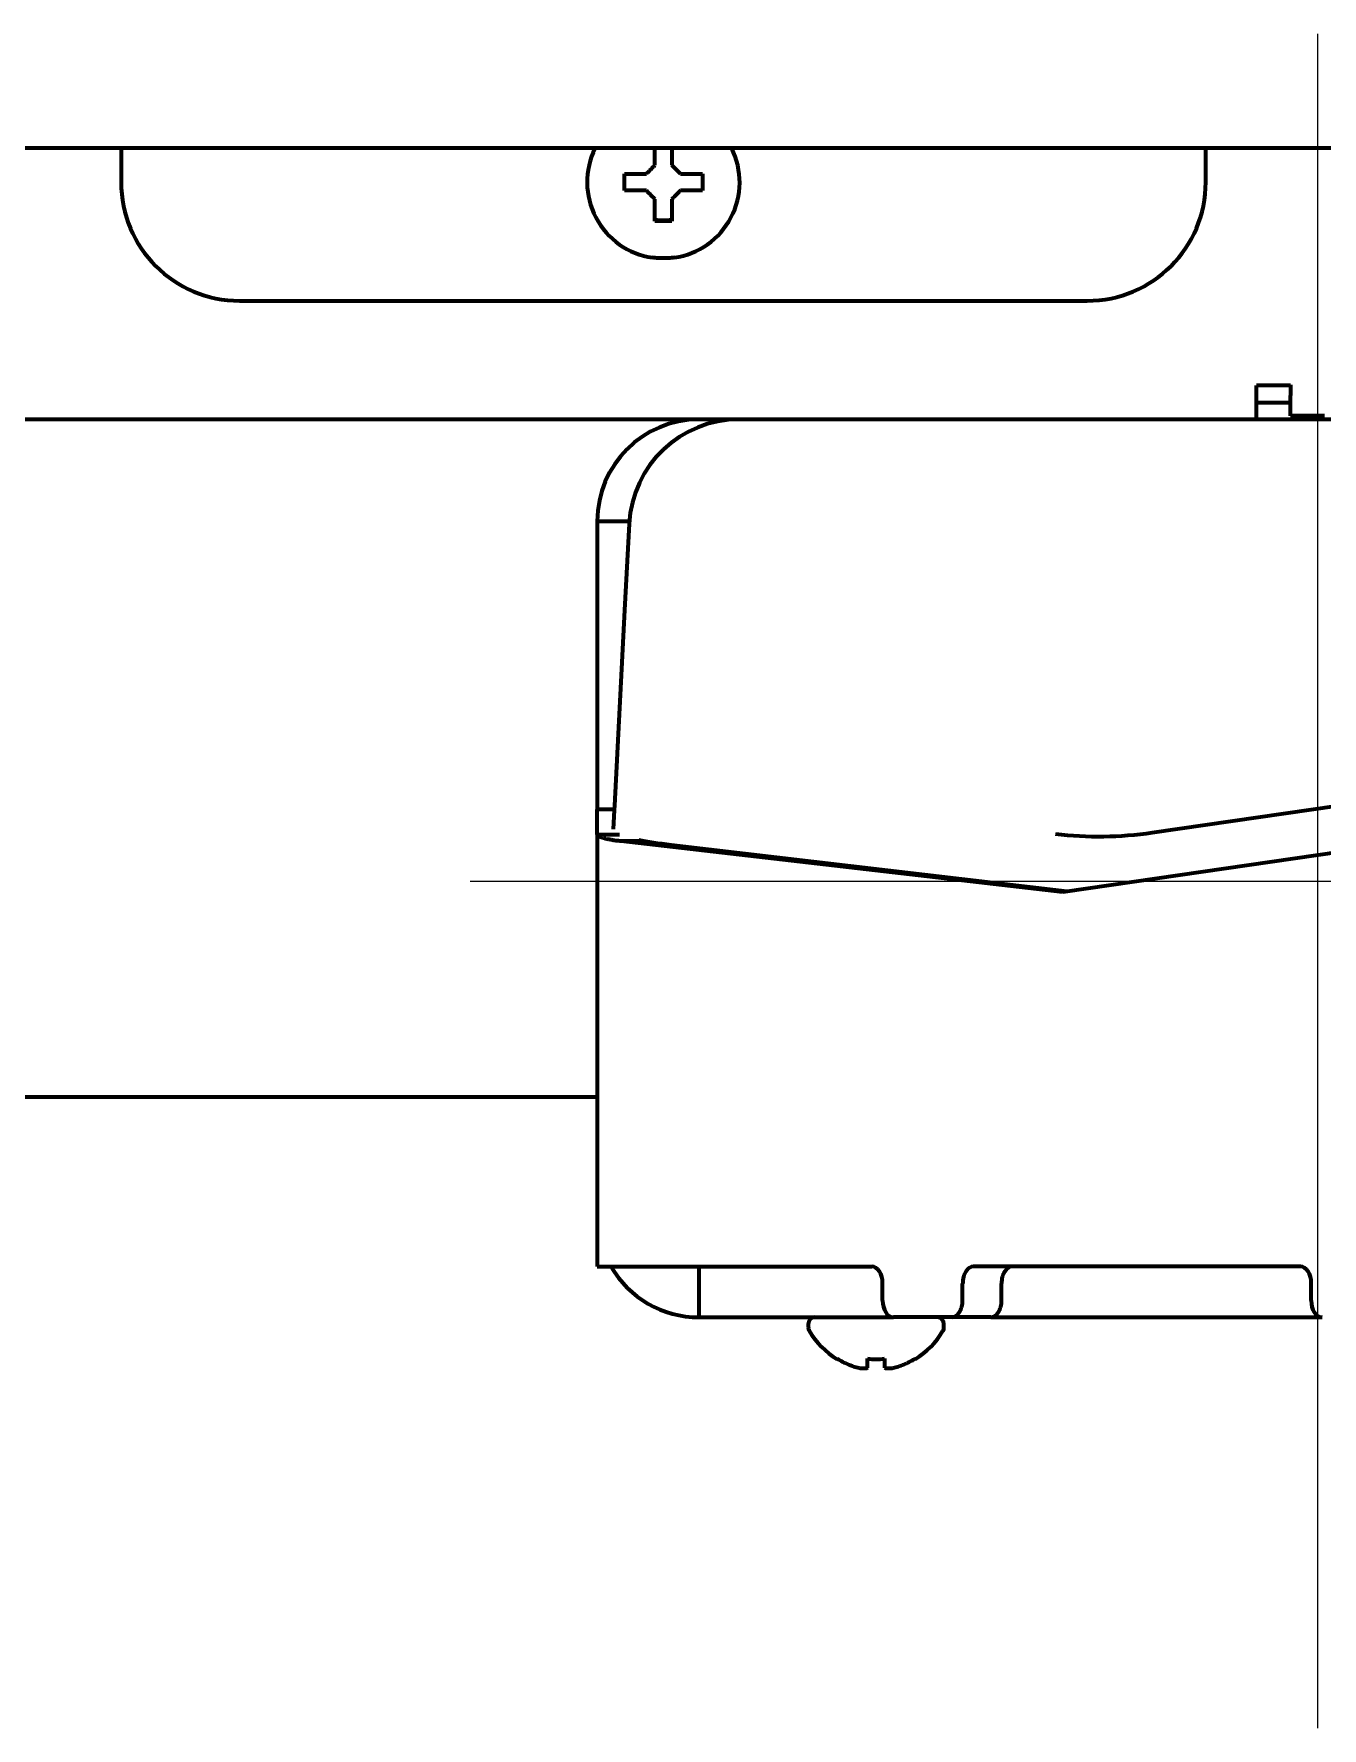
# Model space of a CAD drawing. Header units: inches. Extents: x 904 to 7172, y 213 to 5528.
# Drawn here: x 3538.4 to 3614.4, y 1959.5 to 2059.5 of the extents above; entities that cross this region are included whole.
import ezdxf

# ---------------------------------------------------------------- set-up
doc = ezdxf.new("R2010")
doc.units = ezdxf.units.IN

# ---------------------------------------------------------------- blocks, each defined once
blk = doc.blocks.new('A$C29D5572B')
at = {"color": 1}
for p, q in [((0, 50), (0, -50)), ((-50, 0), (50, 0))]:
    blk.add_line(p, q, dxfattribs=at)
blk = doc.blocks.new('A$C0F8E2EAE')
blk.add_blockref('A$C29D5572B', (0, 0))

msp = doc.modelspace()

# ---------------------------------------------------------------- linework, layer by layer
at = {"linetype": 'Continuous', "lineweight": 70}
for p, q in [((3687.12, 2052.72), (3521.12, 2052.72)), ((3543.52, 2052.72), (3543.52, 2050.72)), ((3607.52, 2050.72), (3607.52, 2052.72)), ((3575.52, 2048.42), (3575.02, 2048.42)), ((3576.02, 2048.42), (3575.52, 2048.42)), ((3550.52, 2043.72), (3600.52, 2043.72)), ((3612.52, 2038.72), (3610.52, 2038.72)), ((3610.52, 2036.72), (3610.52, 2038.72)), ((3612.52, 2038.75), (3612.52, 2038.12)), ((3612.52, 2036.92), (3612.52, 2038.12)), ((3610.52, 2037.72), (3612.52, 2037.72)), ((3610.52, 2036.72), (2875.72, 2036.72)), ((3628.57, 2036.72), (3610.52, 2036.72)), ((3614.52, 2036.92), (3612.52, 2036.92)), ((3571.62, 2030.72), (3571.62, 2013.72)), ((3571.62, 2030.72), (3573.51, 2030.72)), ((3573.5, 2030.56), (3573.23, 2025.45)), ((3573.23, 2025.45), (3572.63, 2013.92)), ((3604.35, 2012.33), (3625.65, 2015.42)), ((3571.62, 2013.72), (3571.62, 2013.7)), ((3571.62, 2013.72), (3572.62, 2013.72)), ((3571.62, 2012.21), (3571.62, 2013.7)), ((3572.61, 2013.65), (3572.56, 2012.53)), ((3572.63, 2013.92), (3572.61, 2013.65)), ((3599.09, 2008.83), (3632.4, 2013.67)), ((3571.62, 2012.21), (3572.92, 2012.21)), ((3571.62, 2012.21), (3571.62, 1986.72)), ((3573.02, 2011.84), (3574.36, 2011.84)), ((3573.02, 2011.84), (3599.09, 2008.83)), ((3575.97, 2011.61), (3599.33, 2008.87)), ((3571.61, 1996.72), (3535.62, 1996.72)), ((3571.62, 1986.72), (3573.02, 1986.72)), ((3573.02, 1986.72), (3587.81, 1986.72)), ((3577.62, 1986.72), (3577.62, 1983.72)), ((3613.1, 1986.72), (3593.82, 1986.72)), ((3588.45, 1984.72), (3588.45, 1985.72)), ((3593.17, 1984.72), (3593.17, 1985.72)), ((3595.47, 1984.72), (3595.47, 1985.72)), ((3613.74, 1984.72), (3613.74, 1985.72)), ((3577.62, 1983.72), (3578.32, 1983.72)), ((3578.32, 1983.72), (3589.09, 1983.72)), ((3584.07, 1983.32), (3584.07, 1983.12)), ((3592.53, 1983.72), (3589.09, 1983.72)), ((3592.07, 1983.12), (3592.07, 1983.32)), ((3594.83, 1983.72), (3592.53, 1983.72)), ((3594.83, 1983.72), (3614.38, 1983.72)), ((3585.77, 1981.24), (3585.77, 1981.28)), ((3590.37, 1981.28), (3590.37, 1981.24))]:
    msp.add_line(p, q, dxfattribs=at)
for centre, radius, start, end in [((3575.52, 2050.72), 4.5, 153.6114, 261.6763), ((3575.52, 2050.72), 4.5, 278.3237, 26.3886), ((3575.52, 2050.72), 2.25, 256.8825, 282.9488), ((3577.62, 2030.72), 6, 90, 180), ((3579.99, 2030.22), 6.5, 90, 177), ((3577.62, 1989.72), 6, 210, 270), ((3584.47, 1983.32), 0.4, 90, 180), ((3584.47, 1983.12), 0.4, 180, 210.3012), ((3591.67, 1983.32), 0.4, 0, 90), ((3591.67, 1983.12), 0.4, 329.6988, 0), ((3588.27, 1985.34), 4.8, 210.3012, 238.6273), ((3587.87, 1985.34), 4.8, 301.3727, 329.6988)]:
    msp.add_arc(centre, radius, start, end, dxfattribs=at)
for centre, major_axis, ratio, start_param, end_param in [((3550.52, 2050.72), (-4.95, -4.95), 0.9997, 5.49794, 7.06843), ((3600.52, 2050.72), (4.95, -4.95), 0.9997, 5.49794, 7.06843), ((3602.08, 2062.52), (1.5, 50.41), 0.65454, 3.08286, 3.25613), ((3587.58, 2012.54), (15.02, 0.01), 0.09683, 3.59399, 3.82924), ((3587.81, 1985.72), (0, -1), 0.64279, 1.5708, 3.14159), ((3593.82, 1985.72), (0, -1), 0.64279, 3.14159, 4.71239), ((3596.11, 1985.72), (0, 1), 0.64279, 0, 1.5708), ((3613.1, 1985.72), (0, -1), 0.64279, 1.5708, 3.14159), ((3589.09, 1984.72), (0, 1), 0.64279, 1.5708, 3.14159), ((3592.53, 1984.72), (0, 1), 0.64279, 3.14159, 4.71239), ((3594.83, 1984.72), (0, -1), 0.64279, 0, 1.5708), ((3614.38, 1984.72), (0, 1), 0.64279, 1.5708, 3.14159)]:
    msp.add_ellipse(centre, major_axis=major_axis, ratio=ratio, start_param=start_param, end_param=end_param, dxfattribs=at)
for points, knots in [([(3575.02, 2051.72), (3575.02, 2051.78), (3575.02, 2051.88), (3575.02, 2052.05), (3575.02, 2052.2), (3575.02, 2052.36), (3575.02, 2052.51), (3575.02, 2052.63), (3575.02, 2052.71), (3575.02, 2052.73)], [0, 0, 0, 0, 0.15747, 0.31494, 0.4724, 0.62987, 0.78734, 0.94481, 1, 1, 1, 1]), ([(3576.02, 2052.74), (3576.02, 2052.63), (3576.02, 2052.51), (3576.02, 2052.28), (3576.02, 2052.17), (3576.02, 2051.95), (3576.02, 2051.84), (3576.02, 2051.72)], [0, 0, 0, 0, 0.35181, 0.35181, 0.6759, 0.6759, 1, 1, 1, 1]), ([(3573.22, 2051.22), (3573.42, 2051.22), (3573.63, 2051.22), (3573.96, 2051.22), (3574.07, 2051.22), (3574.29, 2051.22), (3574.4, 2051.22), (3574.52, 2051.22)], [0, 0, 0, 0, 0.5, 0.5, 0.75, 0.75, 1, 1, 1, 1]), ([(3577.82, 2050.22), (3577.62, 2050.22), (3577.41, 2050.22), (3577.08, 2050.22), (3576.97, 2050.22), (3576.75, 2050.22), (3576.63, 2050.22), (3576.52, 2050.22)], [0, 0, 0, 0, 0.5, 0.5, 0.75, 0.75, 1, 1, 1, 1]), ([(3575.02, 2048.42), (3575.02, 2048.62), (3575.02, 2048.83), (3575.02, 2049.16), (3575.02, 2049.27), (3575.02, 2049.49), (3575.02, 2049.61), (3575.02, 2049.72)], [0, 0, 0, 0, 0.5, 0.5, 0.75, 0.75, 1, 1, 1, 1]), ([(3576.17, 2046.27), (3576.06, 2046.25), (3575.95, 2046.24), (3575.74, 2046.23), (3575.52, 2046.22), (3575.3, 2046.23), (3575.08, 2046.24), (3574.98, 2046.25), (3574.87, 2046.27)], [0, 0, 0, 0, 0.25, 0.25, 0.5, 0.75, 0.75, 1, 1, 1, 1]), ([(3585.77, 1981.28), (3585.97, 1981.15), (3586.18, 1981.04), (3586.51, 1980.91), (3586.62, 1980.86), (3586.84, 1980.79), (3586.95, 1980.76), (3587.07, 1980.73)], [0, 0, 0, 0, 0.5, 0.5, 0.75, 0.75, 1, 1, 1, 1]), ([(3588.57, 1981.28), (3588.57, 1981.15), (3588.57, 1981.04), (3588.57, 1980.91), (3588.57, 1980.86), (3588.57, 1980.79), (3588.57, 1980.76), (3588.57, 1980.73)], [0, 0, 0, 0, 0.5, 0.5, 0.75, 0.75, 1, 1, 1, 1])]:
    msp.add_open_spline(points, degree=3, knots=knots, dxfattribs=at)
for points in [[(3573.22, 2050.22), (3573.22, 2050.39), (3573.22, 2050.72), (3573.22, 2051.06), (3573.22, 2051.22)], [(3574.52, 2051.22), (3574.54, 2051.25), (3574.6, 2051.3), (3574.67, 2051.37), (3574.74, 2051.44), (3574.81, 2051.51), (3574.88, 2051.58), (3574.95, 2051.65), (3575, 2051.7), (3575.02, 2051.72)], [(3576.02, 2051.72), (3576.04, 2051.7), (3576.09, 2051.65), (3576.16, 2051.58), (3576.23, 2051.51), (3576.3, 2051.44), (3576.38, 2051.36), (3576.45, 2051.29), (3576.49, 2051.25), (3576.52, 2051.22)], [(3576.52, 2051.22), (3576.57, 2051.22), (3576.68, 2051.22), (3576.84, 2051.22), (3577, 2051.22), (3577.16, 2051.22), (3577.31, 2051.22), (3577.47, 2051.22), (3577.63, 2051.22), (3577.75, 2051.22), (3577.82, 2051.22)], [(3577.82, 2051.22), (3577.82, 2051.06), (3577.82, 2050.72), (3577.82, 2050.39), (3577.82, 2050.22)], [(3574.52, 2050.22), (3574.46, 2050.22), (3574.36, 2050.22), (3574.19, 2050.22), (3574.04, 2050.22), (3573.88, 2050.22), (3573.73, 2050.22), (3573.57, 2050.22), (3573.41, 2050.22), (3573.28, 2050.22), (3573.22, 2050.22)], [(3575.02, 2049.72), (3574.99, 2049.75), (3574.95, 2049.79), (3574.88, 2049.86), (3574.8, 2049.94), (3574.73, 2050.01), (3574.66, 2050.08), (3574.59, 2050.15), (3574.54, 2050.2), (3574.52, 2050.22)], [(3576.52, 2050.22), (3576.49, 2050.2), (3576.44, 2050.14), (3576.37, 2050.07), (3576.3, 2050), (3576.23, 2049.93), (3576.16, 2049.86), (3576.09, 2049.79), (3576.04, 2049.74), (3576.02, 2049.72)], [(3576.02, 2049.72), (3576.02, 2049.67), (3576.02, 2049.56), (3576.02, 2049.4), (3576.02, 2049.24), (3576.02, 2049.08), (3576.02, 2048.93), (3576.02, 2048.78), (3576.02, 2048.61), (3576.02, 2048.49), (3576.02, 2048.42)], [(3571.62, 2012.21), (3571.62, 2012.2), (3571.62, 2012.19), (3571.64, 2012.16), (3571.66, 2012.14), (3571.7, 2012.12), (3571.74, 2012.09), (3571.8, 2012.07), (3571.86, 2012.05), (3571.94, 2012.02), (3572.02, 2012), (3572.12, 2011.98), (3572.22, 2011.96), (3572.33, 2011.94), (3572.45, 2011.91), (3572.58, 2011.89), (3572.72, 2011.87), (3572.87, 2011.86), (3572.97, 2011.84), (3573.02, 2011.84)], [(3587.57, 1980.73), (3587.57, 1980.74), (3587.57, 1980.77), (3587.57, 1980.82), (3587.57, 1980.88), (3587.57, 1980.94), (3587.57, 1981), (3587.57, 1981.08), (3587.57, 1981.17), (3587.57, 1981.24), (3587.57, 1981.28)], [(3587.57, 1981.28), (3587.74, 1981.25), (3588.07, 1981.23), (3588.4, 1981.25), (3588.57, 1981.28)], [(3589.07, 1980.73), (3589.12, 1980.74), (3589.23, 1980.77), (3589.39, 1980.82), (3589.55, 1980.88), (3589.71, 1980.94), (3589.86, 1981), (3590.02, 1981.08), (3590.18, 1981.17), (3590.31, 1981.24), (3590.37, 1981.28)], [(3587.07, 1980.73), (3587.09, 1980.72), (3587.14, 1980.72), (3587.21, 1980.71), (3587.28, 1980.71), (3587.35, 1980.71), (3587.43, 1980.71), (3587.5, 1980.72), (3587.55, 1980.72), (3587.57, 1980.73)], [(3588.57, 1980.73), (3588.6, 1980.72), (3588.65, 1980.72), (3588.72, 1980.71), (3588.79, 1980.71), (3588.86, 1980.71), (3588.93, 1980.71), (3589, 1980.72), (3589.05, 1980.72), (3589.07, 1980.73)]]:
    msp.add_open_spline(points, degree=3, dxfattribs=at)

# ---------------------------------------------------------------- block references
msp.add_blockref('A$C0F8E2EAE', (3614.12, 2009.47))

doc.saveas('drawing.dxf')
